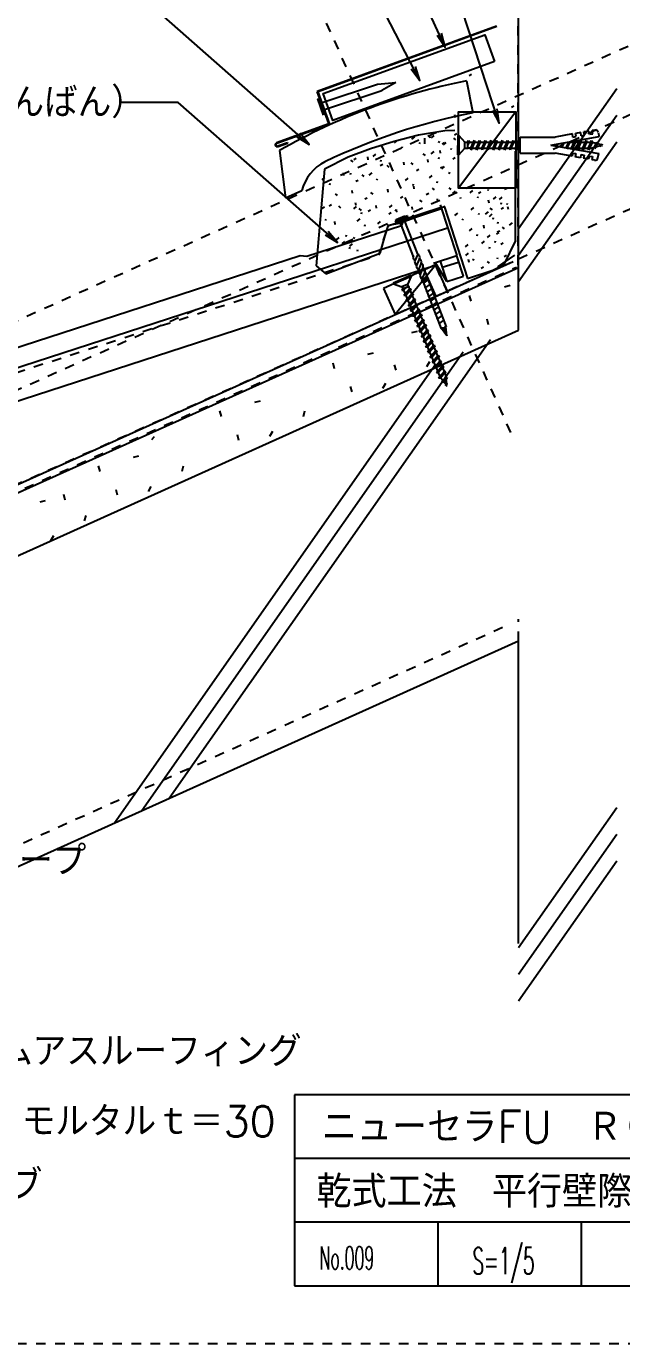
# Model space of a CAD drawing. Extents: x -1727 to 4652, y -2308 to 2357.
# Drawn here: x 708 to 1020, y -1050 to -360 of the extents above; entities that cross this region are included whole.
import ezdxf

# ---------------------------------------------------------------- set-up
doc = ezdxf.new("R2010")
doc.units = 0
doc.header["$LTSCALE"] = 5
doc.linetypes.add('DOT', pattern=[2, 1, -1])
for name, color, linetype in [('0-0', 7, 'CONTINUOUS'), ('0-1', 7, 'CONTINUOUS'), ('0-2', 7, 'CONTINUOUS'), ('0-3', 7, 'CONTINUOUS'), ('0-4', 7, 'CONTINUOUS'), ('0-A', 7, 'CONTINUOUS'), ('0-F', 7, 'CONTINUOUS')]:
    doc.layers.add(name, color=color, linetype=linetype)
doc.styles.get("Standard").update_dxf_attribs({"font": 'txt.shx', "bigfont": 'extfont.shx'})

msp = doc.modelspace()

# ---------------------------------------------------------------- linework, layer by layer
at = {"layer": '0-0', "color": 7, "linetype": 'CONTINUOUS'}
for p, q in [((1448.494, -919.6573), (848.494, -919.6573)), ((848.494, -919.6573), (848.494, -1019.6573)), ((1148.494, -952.9907), (848.494, -952.9907)), ((1148.494, -986.324), (848.494, -986.324)), ((923.494, -986.324), (923.494, -1019.6573)), ((998.494, -986.324), (998.494, -1019.6573)), ((848.494, -1019.6573), (1448.494, -1019.6573))]:
    msp.add_line(p, q, dxfattribs=at)
at = {"layer": '0-1', "color": 7, "linetype": 'DOT'}
for p, q in [((965.3318, -240.1202), (965.3318, -485.8414)), ((287.8407, -790.9279), (964.6516, -486.3669))]:
    msp.add_line(p, q, dxfattribs=at)
at = {"layer": '0-1', "color": 6, "linetype": 'CONTINUOUS'}
for p, q in [((954.2845, -360.1202), (860.3463, -394.3109)), ((954.4042, -360.4491), (860.7949, -394.5201)), ((866.5027, -411.2254), (860.3463, -394.3109)), ((866.9513, -411.4346), (860.7949, -394.5201)), ((839.1454, -421.1826), (866.5027, -411.2254)), ((839.2651, -421.5115), (866.9513, -411.4346)), ((839.7425, -422.8989), (844.7681, -421.0697)), ((839.8622, -423.2278), (844.8878, -421.3986)), ((844.7681, -421.0697), (844.8878, -421.3986))]:
    msp.add_line(p, q, dxfattribs=at)
at = {"layer": '0-1', "color": 7, "linetype": 'CONTINUOUS'}
for p, q in [((941.1448, -385.4457), (939.9119, -386.1182)), ((932.7148, -408.1205), (932.4906, -406.6634)), ((964.3229, -404.9752), (934.3229, -444.9752)), ((963.2678, -402.0376), (962.0348, -402.7102)), ((900.7159, -420.572), (888.2902, -424.4153)), ((902.1403, -420.1027), (900.6832, -421.3357)), ((913.4326, -417.2947), (900.7159, -420.572)), ((911.2774, -418.0722), (909.8203, -419.3052)), ((927.1577, -414.9419), (913.4326, -417.2947)), ((916.4732, -418.7628), (916.5794, -421.7637)), ((919.4357, -418.8613), (919.2116, -417.4042)), ((921.4298, -417.3954), (919.9727, -418.6284)), ((924.1199, -421.2063), (924.3441, -420.4217)), ((932.4517, -414.7458), (927.1577, -414.9419)), ((931.6456, -418.8355), (932.7665, -419.7322)), ((933.4874, -416.5894), (932.2545, -417.2619)), ((888.2902, -424.4153), (876.5616, -428.8493)), ((890.9727, -427.2094), (889.5155, -428.4423)), ((904.8304, -423.9137), (905.0545, -423.129)), ((913.9675, -421.8832), (914.1917, -421.0986)), ((915.7402, -426.9574), (916.8611, -427.8541)), ((921.3489, -425.7673), (919.8918, -427.0003)), ((924.9313, -426.7332), (924.7071, -425.2761)), ((927.0576, -421.3272), (925.8246, -421.9997)), ((927.7787, -421.0295), (926.3216, -422.2625)), ((930.4688, -424.8405), (930.693, -424.0559)), ((964.2404, -472.4742), (964.185, -425.6749)), ((876.5616, -428.8493), (864.2608, -435.1427)), ((877.8379, -430.3415), (878.9588, -431.2382)), ((880.776, -429.5375), (879.543, -430.21)), ((887.029, -430.1173), (886.8049, -428.6602)), ((894.6509, -432.5832), (893.4179, -433.2558)), ((893.6627, -431.0203), (893.8869, -430.2357)), ((896.7891, -433.0488), (897.9099, -433.9455)), ((905.9802, -432.8246), (905.756, -431.3675)), ((909.3103, -431.6952), (910.4312, -432.5919)), ((918.5014, -431.471), (918.2773, -430.0139)), ((924.039, -429.5782), (924.2631, -428.7936)), ((926.1233, -433.9369), (924.8904, -434.6094)), ((926.8444, -433.6392), (925.3873, -434.8722)), ((932.5531, -429.1991), (931.3202, -429.8716)), ((864.2608, -435.1427), (859.8764, -485.746)), ((864.238, -439.3923), (862.7809, -440.6252)), ((874.2825, -438.4655), (874.0583, -437.0084)), ((877.7573, -437.7886), (877.9815, -437.004)), ((881.9043, -440.9314), (880.6714, -441.604)), ((883.7041, -438.0129), (884.825, -438.9096)), ((888.9422, -437.0234), (887.4851, -438.2563)), ((891.6323, -440.8343), (891.8564, -440.0497)), ((907.8933, -439.7307), (906.4362, -440.9636)), ((913.602, -435.2905), (912.3691, -435.9631)), ((920.4146, -438.377), (918.9575, -439.61)), ((923.1047, -442.188), (923.3288, -441.4033)), ((929.5345, -437.4502), (929.7587, -436.6656)), ((866.9281, -443.2032), (867.1523, -442.4186)), ((869.716, -447.939), (870.8369, -448.8357)), ((878.9071, -447.7148), (878.6829, -446.2577)), ((888.3287, -447.2622), (889.4496, -448.1588)), ((897.5198, -447.038), (897.2957, -445.5809)), ((910.5834, -443.5416), (910.8076, -442.757)), ((911.1144, -445.4025), (910.8902, -443.9454)), ((918.7363, -447.8684), (917.5033, -448.5409)), ((920.536, -444.9498), (921.6569, -445.8465)), ((929.2767, -444.8933), (930.3976, -445.79)), ((932.6368, -446.6353), (931.1797, -447.8682)), ((941.721, -446.305), (940.2638, -447.5379)), ((946.0897, -447.135), (944.8567, -447.8075)), ((949.8393, -446.2489), (950.0635, -445.4643)), ((959.6262, -445.1045), (958.3932, -445.777)), ((864.1937, -454.9185), (862.9608, -455.591)), ((867.7922, -453.7369), (866.5593, -454.4094)), ((871.5288, -454.3359), (872.6497, -455.2326)), ((880.8203, -454.6208), (879.3632, -455.8538)), ((880.7199, -454.1117), (880.4957, -452.6546)), ((886.529, -450.1807), (885.296, -450.8532)), ((891.4284, -455.4983), (891.2042, -454.0412)), ((899.433, -453.944), (897.9759, -455.177)), ((903.4117, -463.3854), (927.3958, -454.4045)), ((905.1417, -449.5039), (903.9087, -450.1764)), ((910.2762, -456.1957), (910.0521, -454.7386)), ((913.9448, -451.3437), (915.0657, -452.2404)), ((923.5776, -452.1142), (923.3535, -450.6571)), ((926.9491, -454.915), (939.0108, -492.3765)), ((935.3269, -450.4462), (935.5511, -449.6616)), ((942.2165, -455.0587), (940.7593, -456.2917)), ((944.411, -450.1159), (944.6352, -449.3313)), ((950.3122, -452.791), (950.0881, -451.3339)), ((953.9175, -449.5446), (952.4604, -450.7776)), ((957.0814, -449.7734), (955.6242, -451.0064)), ((956.6075, -453.3556), (956.8317, -452.571)), ((959.7714, -453.5844), (959.9956, -452.7998)), ((960.4646, -456.1751), (960.2405, -454.718)), ((864.7736, -461.9879), (864.9978, -461.2033)), ((882.6331, -461.0178), (881.176, -462.2507)), ((882.2373, -455.7225), (883.3582, -456.6192)), ((883.5103, -458.4318), (883.7345, -457.6472)), ((888.3418, -456.5776), (887.1088, -457.2502)), ((899.0503, -457.9642), (897.8173, -458.6367)), ((901.0851, -456.4199), (902.206, -457.3165)), ((901.6814, -456.7603), (901.9055, -455.9757)), ((933.793, -458.0317), (932.3359, -459.2647)), ((936.4831, -461.8427), (936.7073, -461.0581)), ((944.9065, -458.8697), (945.1307, -458.0851)), ((949.8141, -457.3711), (948.3569, -458.604)), ((951.7837, -458.7023), (950.3266, -459.9353)), ((950.8318, -455.4046), (951.9527, -456.3013)), ((952.5041, -461.182), (952.7283, -460.3974)), ((957.9341, -455.2569), (956.7012, -455.9294)), ((869.77, -463.9586), (869.5458, -462.5015)), ((885.3232, -464.8287), (885.5473, -464.0441)), ((893.3416, -462.4043), (891.8844, -463.6373)), ((941.3906, -466.1248), (939.9335, -467.3578)), ((947.7812, -465.883), (947.557, -464.4259)), ((955.403, -468.3489), (954.1701, -469.0214)), ((955.9036, -467.4398), (954.6707, -468.1123)), ((954.9155, -463.508), (955.1397, -462.7234)), ((957.2028, -465.4304), (958.3237, -466.3271)), ((962.3778, -463.0812), (960.9207, -464.3141)), ((871.6831, -470.8647), (870.226, -472.0976)), ((874.6722, -472.8967), (873.2151, -474.1297)), ((875.5495, -470.3107), (875.7737, -469.5261)), ((878.7364, -474.1009), (877.2793, -475.3339)), ((879.6137, -471.5149), (879.8378, -470.7303)), ((939.2435, -474.5483), (937.7863, -475.7812)), ((944.0807, -469.9358), (944.3049, -469.1512)), ((947.8321, -472.7315), (946.375, -473.9644)), ((950.8051, -469.5933), (949.3479, -470.8263)), ((950.5222, -476.5424), (950.7463, -475.7578)), ((953.4951, -473.4043), (953.7193, -472.6196)), ((957.7164, -473.8367), (956.4835, -474.5092)), ((964.2404, -472.4742), (958.0905, -484.9649)), ((864.8705, -489.8839), (893.2654, -479.0396)), ((877.3623, -476.7077), (877.5865, -475.923)), ((881.4265, -477.9119), (881.6507, -477.1273)), ((939.4086, -479.0078), (937.9515, -480.2407)), ((939.8532, -483.8861), (939.6291, -482.429)), ((941.9335, -478.3592), (942.1577, -477.5746)), ((942.0987, -482.8187), (942.3229, -482.0341)), ((954.6978, -482.0878), (954.922, -481.3032)), ((963.6858, -480.0942), (954.7492, -486.1156)), ((959.5293, -480.2336), (958.2963, -480.9061)), ((286.1582, -787.996), (962.9691, -483.435)), ((859.8764, -485.746), (864.8705, -489.8839)), ((922.4618, -485.1541), (901.2176, -511.2312)), ((939.0108, -492.3765), (952.9232, -487.7178)), ((947.4751, -486.352), (946.2421, -487.0245)), ((949.2749, -483.4334), (950.3957, -484.3301)), ((949.7125, -489.315), (958.0905, -484.9649))]:
    msp.add_line(p, q, dxfattribs=at)
at = {"layer": '0-1', "color": 4, "linetype": 'CONTINUOUS'}
for p, q in [((862.944, -400.1909), (891.9964, -390.5839)), ((891.9964, -390.5839), (901.4731, -389.6505)), ((901.4731, -389.6505), (894.1603, -393.8119)), ((862.944, -400.1909), (860.5911, -398.2039)), ((860.5911, -398.2039), (863.4159, -406.7452)), ((864.121, -403.7447), (894.1603, -393.8119)), ((864.121, -403.7447), (863.4159, -406.7452)), ((934.0756, -427.5077), (934.0837, -417.4453)), ((934.0837, -417.4453), (934.4995, -417.4457)), ((934.4995, -417.4457), (934.4914, -427.508)), ((934.4995, -417.4457), (937.699, -420.9098)), ((939.2929, -421.0056), (939.5764, -420.0794)), ((939.5764, -420.0794), (939.2931, -420.7538)), ((939.5764, -420.0794), (940.0258, -420.9374)), ((941.0093, -424.883), (942.4789, -420.0817)), ((942.4789, -420.0817), (942.0281, -420.939)), ((942.4789, -420.0817), (942.9283, -420.9397)), ((943.9407, -424.8854), (945.4103, -420.0841)), ((945.4103, -420.0841), (944.9595, -420.9413)), ((945.4103, -420.0841), (945.8597, -420.942)), ((946.8721, -424.8854), (948.3417, -420.0841)), ((948.3417, -420.0841), (947.8909, -420.9413)), ((948.3417, -420.0841), (948.7911, -420.942)), ((949.8035, -424.8854), (951.273, -420.0841)), ((951.273, -420.0841), (950.8222, -420.9413)), ((951.273, -420.0841), (951.7225, -420.942)), ((952.7349, -424.8854), (954.2044, -420.0841)), ((954.2044, -420.0841), (953.7536, -420.9413)), ((954.2044, -420.0841), (954.6539, -420.942)), ((955.6663, -424.8854), (957.1358, -420.0841)), ((957.1358, -420.0841), (956.685, -420.9413)), ((957.1358, -420.0841), (957.5853, -420.942)), ((958.5977, -424.8854), (960.0672, -420.0841)), ((960.0672, -420.0841), (959.6164, -420.9413)), ((960.0672, -420.0841), (960.5166, -420.942)), ((961.5291, -424.8878), (962.9986, -420.0864)), ((962.9986, -420.0864), (962.5478, -420.9437)), ((962.9986, -420.0864), (963.448, -420.9444)), ((964.4604, -424.8901), (965.93, -420.0888)), ((965.93, -420.0888), (965.4792, -420.946)), ((965.93, -420.0888), (966.3794, -420.9468)), ((966.6818, -418.2527), (984.8818, -418.2527)), ((966.6818, -426.7528), (966.6818, -418.2527)), ((982.6578, -422.5017), (1007.9308, -418.0458)), ((993.9757, -416.6487), (984.8818, -418.2516)), ((993.9055, -424.4852), (995.1888, -420.2923)), ((994.2718, -418.3218), (993.9757, -416.6477)), ((994.2718, -418.3218), (995.9447, -418.0267)), ((995.1452, -420.3), (994.7931, -420.9696)), ((995.3255, -420.2682), (995.6933, -420.9703)), ((998.3087, -415.8848), (995.6497, -416.3538)), ((995.9458, -418.0267), (995.6497, -416.3528)), ((996.7057, -424.916), (998.1753, -420.1147)), ((998.1753, -420.1147), (997.7245, -420.9719)), ((998.1753, -420.1147), (998.6247, -420.9727)), ((998.6048, -417.5577), (998.3087, -415.8838)), ((998.6048, -417.5577), (1000.2777, -417.2627)), ((999.6371, -424.9184), (1001.1067, -420.1171)), ((1002.6418, -415.1206), (999.9828, -415.5896)), ((1000.2789, -417.2627), (999.9828, -415.5886)), ((1001.1067, -420.1171), (1000.6559, -420.9743)), ((1001.1067, -420.1171), (1001.5561, -420.975)), ((1002.5685, -424.9207), (1004.0381, -420.1194)), ((1002.9377, -416.7937), (1002.6418, -415.1197)), ((1002.9377, -416.7937), (1004.6118, -416.4988)), ((1004.0381, -420.1194), (1003.5872, -420.9766)), ((1004.0381, -420.1194), (1004.4589, -421.0373)), ((1005.7937, -414.5648), (1004.3159, -414.8258)), ((1004.6118, -416.4988), (1004.3159, -414.8247)), ((1007.5308, -415.7797), (1007.9308, -418.0458)), ((934.4914, -427.508), (934.0756, -427.5077)), ((934.4914, -427.508), (937.6965, -424.0318)), ((937.6965, -424.0231), (937.699, -420.9098)), ((937.6965, -424.0231), (939.2905, -424.0231)), ((937.699, -420.9358), (939.2905, -420.9358)), ((939.2904, -424.207), (939.2931, -420.7538)), ((939.2905, -424.0328), (939.293, -420.9108)), ((939.2918, -422.4804), (940.0258, -420.9374)), ((939.293, -420.9368), (939.314, -420.9368)), ((940.0258, -420.9374), (942.0281, -420.939)), ((942.0281, -420.939), (940.5599, -424.0251)), ((941.0093, -424.883), (940.5599, -424.0251)), ((941.0093, -424.883), (941.4601, -424.0258)), ((941.4601, -424.0258), (942.9283, -420.9397)), ((941.4601, -424.0258), (943.4913, -424.0275)), ((942.9283, -420.942), (944.9595, -420.9437)), ((944.9595, -420.9413), (943.4913, -424.0275)), ((943.9407, -424.8854), (943.4913, -424.0275)), ((943.9407, -424.8854), (944.3915, -424.0282)), ((944.3915, -424.0282), (945.8597, -420.942)), ((944.3915, -424.0282), (946.4227, -424.0298)), ((945.8597, -420.942), (947.8909, -420.9437)), ((947.8909, -420.9413), (946.4227, -424.0275)), ((946.8721, -424.8854), (946.4227, -424.0275)), ((946.8721, -424.8854), (947.3229, -424.0282)), ((947.3229, -424.0282), (948.7911, -420.942)), ((947.3229, -424.0282), (949.3541, -424.0298)), ((948.7911, -420.942), (950.8222, -420.9437)), ((950.8222, -420.9413), (949.3541, -424.0275)), ((949.8035, -424.8854), (949.3541, -424.0275)), ((949.8035, -424.8854), (950.2543, -424.0282)), ((950.2543, -424.0282), (951.7225, -420.942)), ((950.2543, -424.0282), (952.2855, -424.0298)), ((951.7225, -420.942), (953.7536, -420.9437)), ((953.7536, -420.9413), (952.2855, -424.0275)), ((952.7349, -424.8854), (952.2855, -424.0275)), ((952.7349, -424.8854), (953.1857, -424.0282)), ((953.1857, -424.0282), (954.6539, -420.942)), ((953.1857, -424.0282), (955.2168, -424.0298)), ((954.6539, -420.942), (956.685, -420.9437)), ((956.685, -420.9413), (955.2168, -424.0275)), ((955.6663, -424.8854), (955.2168, -424.0275)), ((955.6663, -424.8854), (956.1171, -424.0282)), ((956.1171, -424.0282), (957.5853, -420.942)), ((956.1171, -424.0282), (958.1482, -424.0298)), ((957.5853, -420.942), (959.6164, -420.9437)), ((959.6164, -420.9413), (958.1482, -424.0275)), ((958.5977, -424.8854), (958.1482, -424.0275)), ((958.5977, -424.8854), (959.0485, -424.0282)), ((959.0485, -424.0282), (960.5166, -420.942)), ((959.0485, -424.0282), (961.0796, -424.0298)), ((960.5166, -420.942), (962.5478, -420.9437)), ((962.5478, -420.9437), (961.0796, -424.0298)), ((961.5291, -424.8878), (961.0796, -424.0298)), ((961.5291, -424.8878), (961.9799, -424.0305)), ((961.9799, -424.0305), (963.448, -420.9444)), ((961.9799, -424.0305), (964.011, -424.0322)), ((963.448, -420.9444), (965.4792, -420.946)), ((963.448, -420.9444), (965.4792, -420.946)), ((965.4792, -420.946), (964.011, -424.0322)), ((964.4604, -424.8901), (964.011, -424.0322)), ((964.4604, -424.8901), (964.9112, -424.0329)), ((964.9112, -424.0329), (966.3794, -420.9468)), ((964.9112, -424.0329), (966.6818, -424.0329)), ((966.3794, -420.9468), (966.6818, -420.9468)), ((966.6818, -426.7528), (984.8818, -426.7528)), ((982.6578, -422.5017), (1007.7557, -426.9277)), ((993.8017, -428.3247), (984.8818, -426.7528)), ((985.5055, -421.9996), (985.0648, -422.9261)), ((985.5596, -423.0134), (985.8907, -421.9317)), ((985.8956, -423.0727), (986.4886, -421.8263)), ((988.7065, -421.4352), (987.7703, -423.4033)), ((988.3416, -423.504), (988.9901, -421.3852)), ((988.6011, -423.5498), (989.6896, -421.2619)), ((991.9075, -420.8708), (990.4758, -423.8804)), ((991.1235, -423.9946), (992.0894, -420.8388)), ((991.2937, -424.0541), (993.3249, -424.0557)), ((991.3067, -424.0269), (992.7619, -420.9679)), ((991.3632, -420.9668), (991.8617, -420.9672)), ((992.6431, -420.7412), (992.7619, -420.9679)), ((992.7619, -420.9679), (994.7931, -420.9696)), ((994.7931, -420.9696), (993.3249, -424.0557)), ((993.5137, -424.4161), (993.3249, -424.0557)), ((994.0978, -426.6517), (993.8017, -428.3247)), ((993.9917, -424.5004), (994.2251, -424.0564)), ((994.0968, -426.6517), (995.7707, -426.9468)), ((994.2251, -424.0564), (995.6933, -420.9703)), ((994.2251, -424.0564), (996.2563, -424.0581)), ((995.7717, -426.9468), (995.4757, -428.6197)), ((995.6933, -420.9703), (997.7245, -420.9719)), ((997.7245, -420.9719), (996.2563, -424.0581)), ((996.7057, -424.916), (996.2563, -424.0581)), ((996.7057, -424.916), (997.1565, -424.0588)), ((997.1565, -424.0588), (998.6247, -420.9727)), ((997.1565, -424.0588), (999.1877, -424.0604)), ((998.4309, -427.4157), (998.1348, -429.0887)), ((998.4299, -427.4157), (1000.1038, -427.7107)), ((998.6247, -420.9727), (1000.6559, -420.9743)), ((1000.6559, -420.9743), (999.1877, -424.0604)), ((999.6371, -424.9184), (999.1877, -424.0604)), ((999.6371, -424.9184), (1000.0879, -424.0611)), ((1000.0879, -424.0611), (1001.5561, -420.975)), ((1000.0879, -424.0611), (1002.1191, -424.0628)), ((1001.5561, -420.975), (1003.5872, -420.9766)), ((1003.5872, -420.9766), (1002.1191, -424.0628)), ((1002.5685, -424.9207), (1002.1191, -424.0628)), ((1002.5685, -424.9207), (1003.0193, -424.0635)), ((1003.0193, -424.0635), (1004.4589, -421.0373)), ((1003.0193, -424.0635), (1004.2529, -424.0645)), ((1005.1804, -423.7919), (1004.2529, -424.0645)), ((1006.2403, -421.564), (1004.4589, -421.0373)), ((1006.2403, -421.564), (1005.1804, -423.7919)), ((1005.6845, -424.3198), (1005.1804, -423.7919)), ((1005.6845, -424.3198), (1006.6743, -421.086)), ((1005.6845, -424.3198), (1006.2274, -423.4842)), ((1006.2274, -423.4842), (1007.0299, -421.7974)), ((1008.5896, -422.7901), (1006.2274, -423.4842)), ((1006.6743, -421.086), (1006.2403, -421.564)), ((1006.6743, -421.086), (1007.0299, -421.7974)), ((1008.9958, -422.3785), (1007.0299, -421.7974)), ((1007.3578, -429.1926), (1007.7557, -426.9277)), ((1008.9852, -423.1157), (1008.5896, -422.7901)), ((1009.1367, -422.6293), (1008.9852, -423.1157)), ((1009.3157, -422.0544), (1008.9958, -422.3785)), ((1009.4914, -422.525), (1009.1367, -422.6293)), ((1009.3157, -422.0544), (1009.1963, -422.4378)), ((1009.4914, -422.525), (1009.1963, -422.4378)), ((1009.3157, -422.0544), (1009.4914, -422.525)), ((998.1348, -429.0887), (995.4757, -428.6197)), ((1000.1048, -427.7107), (999.8087, -429.3837)), ((1002.4678, -429.8527), (999.8087, -429.3837)), ((1002.7638, -428.1798), (1002.4678, -429.8527)), ((1002.7628, -428.1798), (1004.4368, -428.4747)), ((1004.4378, -428.4747), (1004.1418, -430.1477)), ((1005.6189, -430.4087), (1004.1418, -430.1487)), ((907.6057, -459.5718), (901.2453, -462.0334)), ((901.2453, -462.0334), (901.5301, -462.7693)), ((901.5301, -462.7693), (907.8905, -460.3077)), ((905.9842, -461.4275), (903.6945, -462.3137)), ((905.9842, -461.4275), (906.4531, -460.864)), ((912.9847, -479.5157), (905.9842, -461.4275)), ((907.8905, -460.3077), (907.6057, -459.5718)), ((903.6945, -462.3137), (902.9675, -462.213)), ((903.6945, -462.3137), (902.9675, -462.213)), ((910.6953, -480.4028), (903.6945, -462.3137)), ((910.7395, -480.3318), (910.428, -481.0766)), ((912.9847, -479.5157), (911.3433, -483.4415)), ((913.9029, -481.8881), (912.2615, -485.8139)), ((913.9029, -481.8881), (912.2615, -485.8139)), ((914.821, -484.2604), (913.1796, -488.1862)), ((914.821, -484.2604), (913.1796, -488.1862)), ((915.7391, -486.6327), (914.0978, -490.5586)), ((915.7391, -486.6327), (914.0978, -490.5586)), ((916.6573, -489.0052), (915.0159, -492.9309)), ((916.6573, -489.0052), (915.0159, -492.9309)), ((909.4445, -490.7655), (900.171, -494.6709)), ((900.171, -494.6709), (900.3324, -495.0541)), ((900.3324, -495.0541), (909.6059, -491.1487)), ((900.3324, -495.0541), (904.7654, -496.6619)), ((907.6346, -495.4535), (904.7654, -496.6619)), ((908.2903, -496.5392), (905.1078, -497.8794)), ((907.6346, -495.4535), (908.1217, -496.6102)), ((909.6059, -491.1487), (907.6427, -495.4501)), ((909.6059, -491.1487), (909.4445, -490.7655)), ((915.2151, -493.893), (918.6042, -492.5813)), ((915.2587, -492.8657), (925.2248, -518.6163)), ((918.6471, -492.8551), (915.6546, -495.0021)), ((919.5533, -495.1965), (916.5608, -497.3435)), ((917.5755, -491.3775), (916.7763, -493.2888)), ((917.5755, -491.3775), (916.7763, -493.2888)), ((917.8587, -491.8595), (927.8248, -517.6101)), ((905.3398, -497.7817), (904.5958, -498.4018)), ((904.5958, -498.4018), (905.1078, -497.8794)), ((904.5958, -498.4018), (905.5609, -498.4838)), ((904.7893, -496.6518), (905.2846, -497.8278)), ((908.1298, -496.6068), (905.2525, -497.8185)), ((905.2764, -497.8084), (905.2846, -497.8278)), ((906.6991, -497.2093), (905.5609, -498.4838)), ((905.5609, -498.4838), (906.338, -500.3291)), ((909.5795, -497.862), (905.7223, -501.0768)), ((905.7223, -501.0768), (906.338, -500.3291)), ((905.7223, -501.0768), (906.6874, -501.1587)), ((906.338, -500.3291), (908.6144, -497.78)), ((908.9638, -498.6097), (906.6874, -501.1587)), ((906.6874, -501.1587), (907.4757, -503.0307)), ((910.7172, -500.5636), (906.86, -503.7784)), ((906.86, -503.7784), (907.4757, -503.0307)), ((907.4757, -503.0307), (909.7521, -500.4816)), ((910.1015, -501.3113), (907.8251, -503.8603)), ((911.8549, -503.2652), (907.9978, -506.48)), ((908.6134, -505.7323), (910.8899, -503.1832)), ((909.5795, -497.862), (908.6144, -497.78)), ((909.5795, -497.862), (908.9638, -498.6097)), ((908.9638, -498.6097), (909.7521, -500.4816)), ((910.7172, -500.5636), (909.7521, -500.4816)), ((910.7172, -500.5636), (910.1015, -501.3113)), ((910.1015, -501.3113), (910.8899, -503.1832)), ((911.8549, -503.2652), (910.8899, -503.1832)), ((911.8549, -503.2652), (911.2393, -504.0129)), ((920.4594, -497.5378), (917.4669, -499.6848)), ((921.3656, -499.8792), (918.3731, -502.0261)), ((922.2717, -502.2206), (919.2792, -504.3675)), ((906.86, -503.7784), (907.8251, -503.8603)), ((907.8251, -503.8603), (908.6134, -505.7323)), ((907.9978, -506.48), (908.6134, -505.7323)), ((907.9978, -506.48), (908.9628, -506.5619)), ((911.2393, -504.0129), (908.9628, -506.5619)), ((908.9628, -506.5619), (909.7512, -508.4339)), ((908.9628, -506.5619), (909.7512, -508.4339)), ((912.9927, -505.9668), (909.1355, -509.1815)), ((909.1355, -509.1815), (909.7512, -508.4339)), ((909.1355, -509.1815), (910.1006, -509.2635)), ((909.7512, -508.4339), (912.0276, -505.8848)), ((912.377, -506.7145), (910.1006, -509.2635)), ((910.1006, -509.2635), (910.8889, -511.1355)), ((914.1304, -508.6684), (910.2732, -511.8831)), ((910.8889, -511.1355), (913.1653, -508.5864)), ((913.5147, -509.4161), (911.2383, -511.9651)), ((911.2393, -504.0129), (912.0276, -505.8848)), ((912.9927, -505.9668), (912.0276, -505.8848)), ((912.9927, -505.9668), (912.377, -506.7145)), ((912.377, -506.7145), (913.1653, -508.5864)), ((914.1304, -508.6684), (913.1653, -508.5864)), ((914.1304, -508.6684), (913.5147, -509.4161)), ((913.5147, -509.4161), (914.3031, -511.288)), ((923.1779, -504.5619), (920.1854, -506.7088)), ((924.084, -506.9032), (921.0915, -509.0502)), ((924.9902, -509.2446), (921.9977, -511.3916)), ((910.2732, -511.8831), (910.8889, -511.1355)), ((910.2732, -511.8831), (911.2383, -511.9651)), ((911.2383, -511.9651), (912.0266, -513.8371)), ((915.2681, -511.37), (911.411, -514.5847)), ((911.411, -514.5847), (912.0266, -513.8371)), ((911.411, -514.5847), (912.376, -514.6667)), ((912.0266, -513.8371), (914.3031, -511.288)), ((914.6525, -512.1177), (912.376, -514.6667)), ((912.376, -514.6667), (913.1643, -516.5387)), ((916.4058, -514.0716), (912.5487, -517.2863)), ((912.5487, -517.2863), (913.1643, -516.5387)), ((912.5487, -517.2863), (913.5137, -517.3683)), ((913.1643, -516.5387), (915.4408, -513.9896)), ((915.7902, -514.8193), (913.5137, -517.3683)), ((917.5436, -516.7732), (913.6864, -519.9879)), ((914.3021, -519.2403), (916.5785, -516.6912)), ((915.2681, -511.37), (914.3031, -511.288)), ((915.2681, -511.37), (914.6525, -512.1177)), ((914.6525, -512.1177), (915.4408, -513.9896)), ((916.4058, -514.0716), (915.4408, -513.9896)), ((916.4058, -514.0716), (915.7902, -514.8193)), ((915.7902, -514.8193), (916.5785, -516.6912)), ((917.5436, -516.7732), (916.5785, -516.6912)), ((917.5436, -516.7732), (916.9279, -517.5209)), ((925.8963, -511.5859), (922.9039, -513.7329)), ((926.8025, -513.9273), (923.81, -516.0743)), ((913.5137, -517.3683), (914.3021, -519.2403)), ((913.6864, -519.9879), (914.3021, -519.2403)), ((913.6864, -519.9879), (914.6515, -520.0699)), ((916.9279, -517.5209), (914.6515, -520.0699)), ((914.6515, -520.0699), (915.4398, -521.9418)), ((918.6813, -519.4748), (914.8241, -522.6895)), ((914.8241, -522.6895), (915.4398, -521.9418)), ((914.8241, -522.6895), (915.7892, -522.7715)), ((915.4398, -521.9418), (917.7162, -519.3928)), ((918.0656, -520.2225), (915.7892, -522.7715)), ((915.7892, -522.7715), (916.5775, -524.6434)), ((919.819, -522.1764), (915.9619, -525.3911)), ((916.5775, -524.6434), (918.854, -522.0944)), ((919.2034, -522.9241), (916.9269, -525.4731)), ((916.9279, -517.5209), (917.7162, -519.3928)), ((918.6813, -519.4748), (917.7162, -519.3928)), ((918.6813, -519.4748), (918.0656, -520.2225)), ((918.0656, -520.2225), (918.854, -522.0944)), ((919.819, -522.1764), (918.854, -522.0944)), ((919.819, -522.1764), (919.2034, -522.9241)), ((919.2034, -522.9241), (919.9917, -524.796)), ((928.2492, -522.3591), (925.451, -518.5291)), ((926.8866, -518.8384), (928.2492, -522.3591)), ((928.2492, -522.3591), (927.7407, -517.6429)), ((915.9619, -525.3911), (916.5775, -524.6434)), ((915.9619, -525.3911), (916.9269, -525.4731)), ((916.9269, -525.4731), (917.7153, -527.345)), ((920.9568, -524.878), (917.0996, -528.0927)), ((917.0996, -528.0927), (917.7153, -527.345)), ((917.0996, -528.0927), (918.0647, -528.1747)), ((917.7153, -527.345), (919.9917, -524.796)), ((920.3411, -525.6257), (918.0647, -528.1747)), ((918.0647, -528.1747), (918.853, -530.0466)), ((922.0945, -527.5796), (918.2373, -530.7943)), ((918.2373, -530.7943), (918.853, -530.0466)), ((918.2373, -530.7943), (919.2024, -530.8763)), ((918.853, -530.0466), (921.1294, -527.4976)), ((921.4788, -528.3273), (919.2024, -530.8763)), ((919.2024, -530.8763), (919.9907, -532.7482)), ((923.2322, -530.2812), (919.3751, -533.4959)), ((919.9907, -532.7482), (922.2672, -530.1992)), ((920.9568, -524.878), (919.9917, -524.796)), ((922.6166, -531.0288), (920.3401, -533.5779)), ((920.9568, -524.878), (920.3411, -525.6257)), ((920.3411, -525.6257), (921.1294, -527.4976)), ((922.0945, -527.5796), (921.1294, -527.4976)), ((922.0945, -527.5796), (921.4788, -528.3273)), ((921.4788, -528.3273), (922.2672, -530.1992)), ((923.2322, -530.2812), (922.2672, -530.1992)), ((923.2322, -530.2812), (922.6166, -531.0288)), ((922.6166, -531.0288), (923.4049, -532.9008)), ((919.3751, -533.4959), (919.9907, -532.7482)), ((919.3751, -533.4959), (920.3401, -533.5779)), ((920.3401, -533.5779), (921.1285, -535.4498)), ((924.3699, -532.9828), (920.5128, -536.1975)), ((920.5128, -536.1975), (921.1285, -535.4498)), ((920.5128, -536.1975), (921.4779, -536.2795)), ((921.1285, -535.4498), (923.4049, -532.9008)), ((923.7543, -533.7304), (921.4779, -536.2795)), ((921.4779, -536.2795), (922.2662, -538.1514)), ((925.5077, -535.6844), (921.6505, -538.8991)), ((922.2662, -538.1514), (924.5426, -535.6024)), ((924.892, -536.432), (922.6156, -538.9811)), ((924.3699, -532.9828), (923.4049, -532.9008)), ((924.3699, -532.9828), (923.7543, -533.7304)), ((923.7543, -533.7304), (924.5426, -535.6024)), ((925.5077, -535.6844), (924.5426, -535.6024)), ((925.5077, -535.6844), (924.892, -536.432)), ((924.892, -536.432), (925.6803, -538.304)), ((921.6505, -538.8991), (922.2662, -538.1514)), ((921.6505, -538.8991), (922.6156, -538.9811)), ((922.6156, -538.9811), (923.4039, -540.853)), ((926.6454, -538.386), (922.7883, -541.6007)), ((922.7883, -541.6007), (923.4039, -540.853)), ((922.7883, -541.6007), (923.7533, -541.6827)), ((923.4039, -540.853), (925.6803, -538.304)), ((926.0297, -539.1336), (923.7533, -541.6827)), ((923.7533, -541.6827), (924.5416, -543.5546)), ((927.7831, -541.0876), (923.926, -544.3023)), ((923.926, -544.3023), (924.5416, -543.5546)), ((923.926, -544.3023), (924.9353, -544.3347)), ((924.5416, -543.5546), (926.8181, -541.0056)), ((927.1675, -541.8352), (924.9353, -544.3347)), ((926.1109, -545.773), (924.9353, -544.3347)), ((926.6454, -538.386), (925.6803, -538.304)), ((928.4362, -544.1931), (925.8383, -546.3583)), ((926.6454, -538.386), (926.0297, -539.1336)), ((926.0297, -539.1336), (926.8181, -541.0056)), ((926.1109, -545.773), (927.7543, -543.9328)), ((927.7831, -541.0876), (926.8181, -541.0056)), ((927.7831, -541.0876), (927.1675, -541.8352)), ((927.1675, -541.8352), (927.6463, -542.9721)), ((927.7543, -543.9328), (927.6463, -542.9721)), ((928.4362, -544.1931), (927.7543, -543.9328)), ((928.4362, -544.1931), (927.8762, -545.0172)), ((925.8383, -546.3583), (926.1109, -545.773)), ((925.8383, -546.3583), (926.6319, -546.4105)), ((927.8762, -545.0172), (926.6319, -546.4105)), ((927.9292, -547.9978), (926.6319, -546.4105)), ((927.7544, -548.4183), (927.9292, -547.9978)), ((927.7544, -548.4183), (928.0615, -548.1597)), ((927.7544, -548.4183), (928.2563, -548.398)), ((928.1513, -547.4639), (927.8762, -545.0172)), ((928.2563, -548.398), (928.0615, -548.1597)), ((928.6047, -547.7025), (928.1513, -547.4639)), ((928.215, -548.0305), (928.6047, -547.7025)), ((928.2563, -548.398), (928.215, -548.0305))]:
    msp.add_line(p, q, dxfattribs=at)
at = {"layer": '0-1', "color": 3, "linetype": 'CONTINUOUS'}
for p, q in [((922.3704, -485.2012), (895.0362, -497.5641)), ((916.3163, -488.0101), (922.4063, -501.7243)), ((922.2551, -485.2533), (928.4365, -498.9204)), ((895.0362, -497.5641), (901.2176, -511.2312)), ((901.2176, -511.2312), (928.5518, -498.8683))]:
    msp.add_line(p, q, dxfattribs=at)
for points in [[(953.1791, -378.7368), (868.6068, -409.5186), (863.4765, -395.4232), (948.0488, -364.6414), (953.1791, -378.7368)], [(964.3229, -444.9752), (934.3229, -444.9752), (934.3229, -404.9752), (964.3229, -404.9752), (964.3229, -444.9752)]]:
    msp.add_lwpolyline(points, close=True, dxfattribs=at)
at = {"layer": '0-1', "color": 4, "linetype": 'CONTINUOUS'}
for points in [[(940.5875, -424.0251), (940.5219, -424.0244), (940.4563, -424.0247), (940.3907, -424.0261), (940.3251, -424.0285), (940.2596, -424.0319), (940.1941, -424.0364), (940.1287, -424.0419), (940.0634, -424.0485), (939.9981, -424.056), (939.933, -424.0647), (939.868, -424.0743), (939.8031, -424.085), (939.7383, -424.0967), (939.6738, -424.1094), (939.6094, -424.1231), (939.5451, -424.1379), (939.4811, -424.1537), (939.4173, -424.1704), (939.3537, -424.1882), (939.2904, -424.207)], [(908.2903, -496.5392), (908.2976, -496.6048), (908.3058, -496.6704), (908.315, -496.7357), (908.3253, -496.8008), (908.3366, -496.8657), (908.3488, -496.9304), (908.3621, -496.9949), (908.3764, -497.0591), (908.3917, -497.1231), (908.408, -497.1868), (908.4253, -497.2501), (908.4436, -497.3132), (908.4629, -497.376), (908.4831, -497.4384), (908.5044, -497.5005), (908.5266, -497.5623), (908.5498, -497.6237), (908.5739, -497.6847), (908.599, -497.7453), (908.6251, -497.8055)]]:
    msp.add_lwpolyline(points, dxfattribs=at)
at = {"layer": '0-1', "color": 7, "linetype": 'CONTINUOUS'}
msp.add_lwpolyline([(893.2654, -479.0396), (895.9607, -469.8403), (897.6897, -464.4317), (903.4117, -463.3854)], dxfattribs=at)
at = {"layer": '0-1', "color": 4, "linetype": 'CONTINUOUS'}
for centre, radius, start, end in [((1006.0458, -416.0467), 1.505, 10.4513, 99.6375), ((1005.8778, -428.9297), 1.497, 259.839, 350.1473), ((912.7219, -480.9356), 2.2981, 183.5154, 239.817), ((912.2692, -481.1565), 1.79, 335.8763, 426.4387), ((913.1873, -483.5289), 1.79, 335.8763, 426.4387), ((913.6372, -483.3006), 2.2981, 183.5154, 239.817), ((914.5553, -485.6729), 2.2981, 183.5154, 239.817), ((915.4735, -488.0453), 2.2981, 183.5154, 239.817), ((914.1055, -485.9012), 1.79, 335.8763, 426.4387), ((915.0236, -488.2735), 1.79, 335.8763, 426.4387), ((915.9418, -490.6459), 1.79, 335.8763, 426.4387), ((916.3916, -490.4177), 2.2981, 183.5154, 239.817), ((917.3098, -492.79), 2.2981, 183.5154, 207.9698), ((916.8599, -493.0183), 1.79, 14.0306, 66.4387), ((926.0367, -519.296), 0.9653, 28.3196, 127.3888), ((927.8231, -518.6046), 0.9653, 94.9262, 193.9954)]:
    msp.add_arc(centre, radius, start, end, dxfattribs=at)
at = {"layer": '0-1', "color": 6, "linetype": 'CONTINUOUS'}
for radius in [1.0346, 0.6846]:
    msp.add_arc((839.4035, -422.3004), radius, 100.118, 296.3172, dxfattribs=at)
at = {"layer": '0-2', "color": 2, "linetype": 'CONTINUOUS'}
for p, q in [((938.5965, -388.8889), (941.8484, -405.575)), ((840.57, -425.3132), (843.8614, -450.1421)), ((843.8614, -450.1421), (852.3151, -446.3175)), ((925.2915, -455.1012), (906.0814, -461.3319)), ((924.8256, -453.6963), (933.4568, -480.2849)), ((925.6399, -455.6689), (897.2913, -464.8714)), ((905.5358, -462.2115), (925.4977, -455.7369)), ((905.8478, -460.6117), (906.2876, -461.9677)), ((928.6001, -465.9563), (623.2453, -565.0786)), ((904.4831, -464.6555), (854.9329, -480.727)), ((897.2913, -464.8714), (896.47, -467.4881)), ((904.4831, -464.6555), (905.5358, -462.2115)), ((851.3805, -480.4891), (625.1833, -553.9153)), ((854.9329, -480.727), (851.3805, -480.4891)), ((933.5104, -480.45), (921.2442, -484.4318)), ((936.9663, -491.096), (933.5104, -480.45)), ((605.0242, -588.2307), (922.8931, -485.1307)), ((928.2325, -493.9311), (922.2676, -484.0997)), ((924.7767, -483.2852), (928.2325, -493.9311)), ((934.4116, -483.8587), (925.8636, -486.6335)), ((928.2325, -493.9311), (936.9663, -491.096))]:
    msp.add_line(p, q, dxfattribs=at)
at = {"layer": '0-2', "color": 2, "linetype": 'DOT'}
for p in [(896.47, -467.4881), (597.9053, -575.6567)]:
    msp.add_line(p, (892.5385, -480.0148), dxfattribs=at)
at = {"layer": '0-2', "color": 2, "linetype": 'CONTINUOUS'}
for centre, radius, start, end in [((1000.2451, -704.9187), 321.9866, 101.0382, 119.7295), ((1003.4971, -721.6048), 321.9866, 101.0382, 115.5829), ((875.0939, -452.1582), 23.5157, 116.891, 165.6187)]:
    msp.add_arc(centre, radius, start, end, dxfattribs=at)
at = {"layer": '0-3', "color": 7, "linetype": 'CONTINUOUS'}
for points in [[(955.6424, -411.0207), (891.1437, -213.5951), (881.1437, -213.5951)], [(927.3868, -371.2058), (877.5074, -262.4327), (867.5074, -262.4327)], [(914.111, -388.5885), (868.0815, -299.4366), (858.0815, -299.4366)], [(856.1788, -422.1733), (772.802, -348.7494), (742.802, -348.7494)], [(923.1244, -364.9094), (927.3868, -371.2058), (925.3968, -363.8673)], [(909.5595, -382.4977), (914.111, -388.5885), (911.7809, -381.3508)], [(870.9801, -473.5427), (787.6033, -400.1188), (757.6033, -400.1188)], [(952.1251, -404.2797), (955.6424, -411.0207), (954.5015, -403.5033)], [(849.7241, -418.1547), (856.1788, -422.1733), (851.3763, -416.2785)], [(864.5254, -469.5241), (870.9801, -473.5427), (866.1776, -467.6479)]]:
    msp.add_lwpolyline(points, dxfattribs=at)
at = {"layer": '0-4', "color": 4, "linetype": 'CONTINUOUS'}
for p, q in [((965.8367, -519.4156), (965.8367, -240.1202)), ((312.6165, -780.4664), (965.8367, -486.518)), ((324.9274, -807.8241), (965.8367, -519.4156)), ((382.3784, -944.6124), (965.8367, -682.0567)), ((965.8367, -840.5582), (965.8367, -682.0567))]:
    msp.add_line(p, q, dxfattribs=at)
at = {"layer": '0-4', "color": 7, "linetype": 'CONTINUOUS'}
for p, q in [((965.8367, -466.0696), (1017.158, -392.7753)), ((965.8367, -480.0172), (1017.158, -406.7228)), ((965.8367, -493.9648), (1017.158, -420.6704)), ((958.4239, -496.6487), (961.3232, -495.878)), ((940.0063, -501.2151), (940.7771, -504.1139)), ((949.1867, -513.5051), (949.9575, -516.4046)), ((909.9498, -520.6072), (912.8491, -519.8365)), ((768.6067, -770.81), (936.769, -530.6494)), ((782.8658, -764.3934), (951.0281, -524.2328)), ((754.3475, -777.2266), (922.5098, -537.066)), ((868.5303, -536.5378), (869.3011, -539.4366)), ((886.9479, -531.9714), (889.8472, -531.2007)), ((900.7127, -537.4636), (901.4834, -540.3631)), ((919.1241, -535.9658), (917.6191, -538.5611)), ((877.7107, -548.8278), (878.4815, -551.7272)), ((896.1222, -547.3299), (894.6172, -549.9253)), ((827.7277, -557.1116), (830.627, -556.3409)), ((809.3102, -561.678), (810.0809, -564.5768)), ((853.7975, -561.7649), (853.0154, -564.6607)), ((775.0453, -575.1263), (773.6007, -576.8415)), ((818.4906, -573.968), (819.2613, -576.8674)), ((836.902, -572.4701), (835.397, -575.0655)), ((764.1709, -585.8513), (767.0702, -585.0806)), ((745.7534, -590.4177), (746.5242, -593.3165)), ((790.2408, -590.5046), (789.4587, -593.4004)), ((727.5309, -605.2271), (728.3017, -608.126)), ((754.9338, -602.7077), (755.7046, -605.6071)), ((773.3453, -601.2098), (771.8402, -603.8051)), ((715.2837, -609.2492), (718.183, -608.4785)), ((739.2002, -616.3759), (738.4181, -619.2717)), ((722.3047, -627.0811), (720.7997, -629.6764)), ((965.8367, -842.6541), (1017.158, -769.3598)), ((965.8367, -856.6017), (1017.158, -783.3073)), ((965.8367, -870.5493), (1017.158, -797.2549))]:
    msp.add_line(p, q, dxfattribs=at)
at = {"layer": '0-4', "color": 4, "linetype": 'DOT'}
for p, q in [((378.2747, -935.4932), (961.7331, -672.9375)), ((965.8367, -682.0567), (965.8367, -670.7016))]:
    msp.add_line(p, q, dxfattribs=at)
at = {"layer": '0-A', "color": 7, "linetype": 'DOT'}
msp.add_line((-1726.8095, -1050), (4652.0253, -1050), dxfattribs=at)
at = {"layer": '0-F', "color": 1, "linetype": 'DOT'}
for p, q in [((961.7431, -572.9299), (847.5551, -319.1755)), ((1068.7156, -350.2826), (145.5156, -765.1209)), ((1097.8593, -373.54), (159.1066, -795.3669)), ((1116.3035, -414.5865), (177.5507, -836.4134))]:
    msp.add_line(p, q, dxfattribs=at)

# ---------------------------------------------------------------- texts
at = {"layer": '0-0', "color": 7}
for s, p in [('ニューセラFU\u3000ＲＣ造', (862.799, -944.8836)), ('乾式工法\u3000平行壁際（のし1段）', (859.9739, -978.7845))]:
    msp.add_text(s, height=16.7, dxfattribs=at).set_placement(p)
at = {"layer": '0-0', "color": 7, "width": 0.5}
for s, height, p in [('No.009', 12, (861.6458, -1011.1289)), ('S=1/5', 14, (941.6914, -1013.691))]:
    msp.add_text(s, height=height, dxfattribs=at).set_placement(p)
at = {"layer": '0-3', "color": 7}
for s, p in [('シルガード（なんばん）', (576.6033, -408.1188)), ('タテ桟テープ', (633.8907, -805.0743)), ('下葺材：ゴムアスルーフィング', (605.8255, -904.8888)), ('パーライトモルタルｔ＝30', (617.6883, -941.5923)), ('ＲＣスラブ', (628.5024, -974.8876))]:
    msp.add_text(s, height=16, dxfattribs=at).set_placement(p)

doc.saveas('drawing.dxf')
